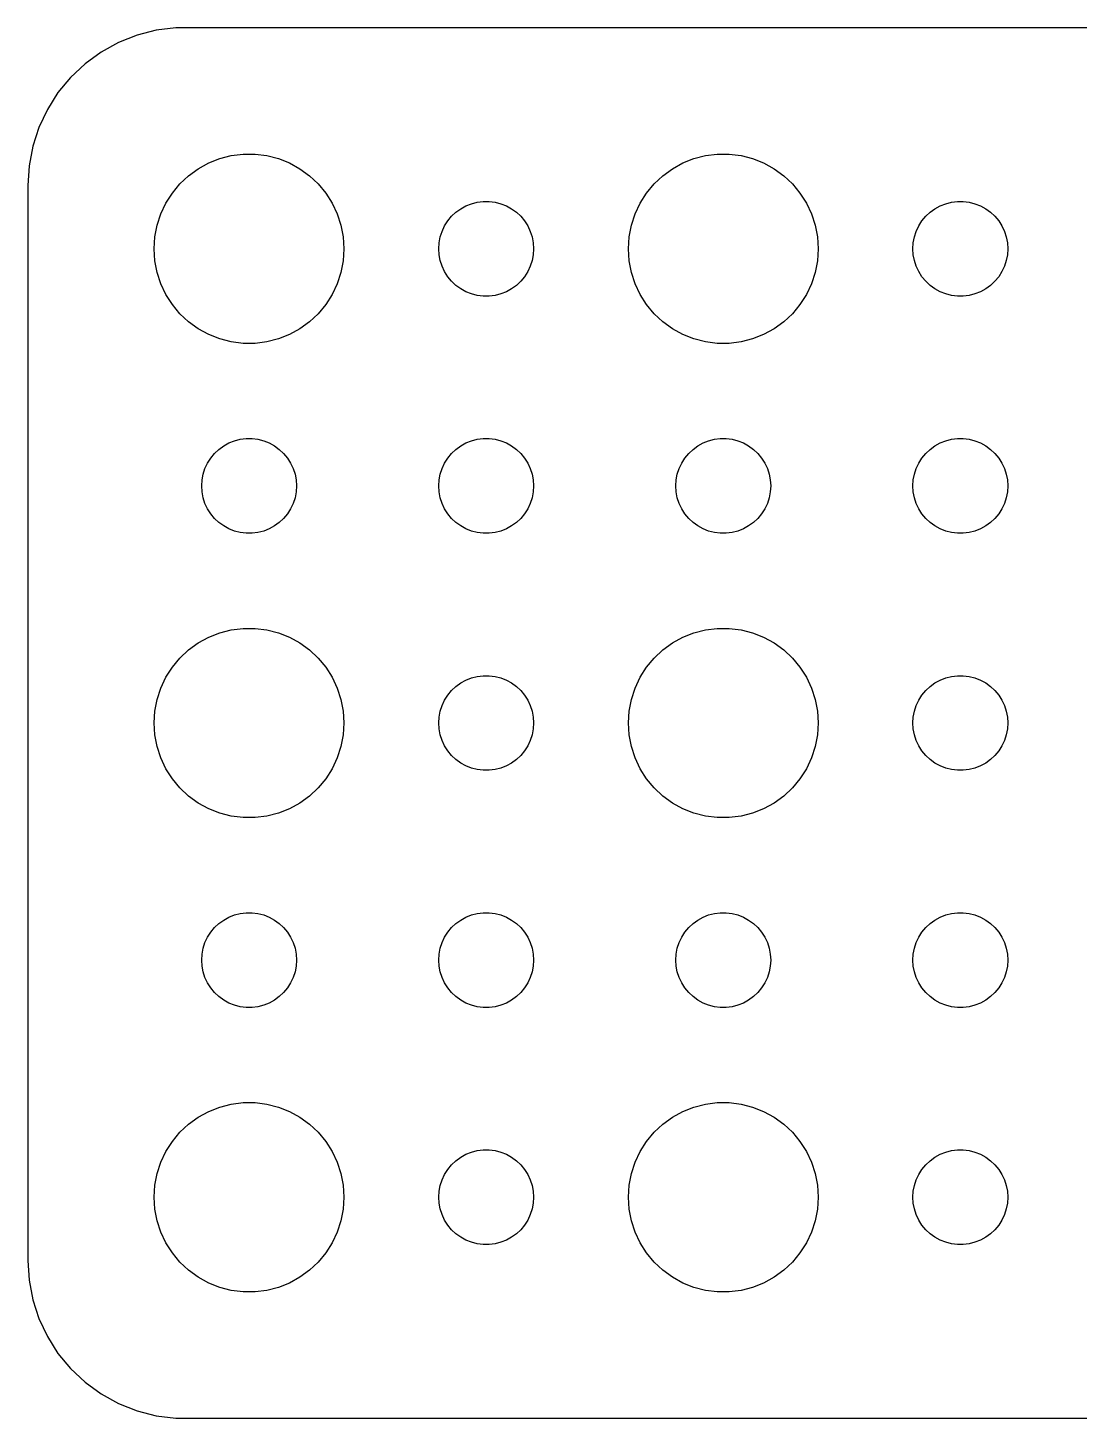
# Model space of a CAD drawing. Header units: metres. Extents: x -37 to 37, y 86 to 184.
# Drawn here: x -37 to -3.74, y 86.01 to 129.99 of the extents above; entities that cross this region are included whole.
import ezdxf

# ---------------------------------------------------------------- set-up
doc = ezdxf.new("R2010")
doc.units = ezdxf.units.M

msp = doc.modelspace()

# ---------------------------------------------------------------- linework, layer by layer
for p, q in [((-33.5451, 129.755), (-34.1289, 129.524)), ((-32.9369, 129.911), (-33.5451, 129.755)), ((-32.3139, 129.99), (-32.9369, 129.911)), ((32.3139, 129.99), (-32.3139, 129.99)), ((-34.1289, 129.524), (-34.6791, 129.222)), ((-34.6791, 129.222), (-35.1871, 128.853)), ((-35.6448, 128.423), (-36.0451, 127.939)), ((-35.1871, 128.853), (-35.6448, 128.423)), ((-36.0451, 127.939), (-36.3815, 127.409)), ((-36.3815, 127.409), (-36.6489, 126.841)), ((-36.6489, 126.841), (-36.8429, 126.243)), ((-36.8429, 126.243), (-36.9606, 125.627)), ((-31.2773, 125.714), (-30.927, 125.853)), ((-30.927, 125.853), (-30.5621, 125.947)), ((-30.5621, 125.947), (-30.1884, 125.994)), ((-30.1884, 125.994), (-29.8116, 125.994)), ((-29.8116, 125.994), (-29.4379, 125.947)), ((-29.4379, 125.947), (-29.0729, 125.853)), ((-29.0729, 125.853), (-28.7227, 125.714)), ((-16.2773, 125.714), (-15.927, 125.853)), ((-15.927, 125.853), (-15.5621, 125.947)), ((-15.5621, 125.947), (-15.1884, 125.994)), ((-15.1884, 125.994), (-14.8116, 125.994)), ((-14.8116, 125.994), (-14.4379, 125.947)), ((-14.4379, 125.947), (-14.0729, 125.853)), ((-14.0729, 125.853), (-13.7227, 125.714)), ((-36.9606, 125.627), (-37, 125)), ((-31.9123, 125.312), (-31.6075, 125.533)), ((-31.6075, 125.533), (-31.2773, 125.714)), ((-28.7227, 125.714), (-28.3925, 125.533)), ((-28.3925, 125.533), (-28.0877, 125.312)), ((-16.9123, 125.312), (-16.6075, 125.533)), ((-16.6075, 125.533), (-16.2773, 125.714)), ((-13.7227, 125.714), (-13.3925, 125.533)), ((-13.3925, 125.533), (-13.0877, 125.312)), ((-37, 125), (-37, 91)), ((-32.427, 124.763), (-32.1869, 125.054)), ((-32.1869, 125.054), (-31.9123, 125.312)), ((-28.0877, 125.312), (-27.8131, 125.054)), ((-27.8131, 125.054), (-27.5729, 124.763)), ((-17.427, 124.763), (-17.1869, 125.054)), ((-17.1869, 125.054), (-16.9123, 125.312)), ((-13.0877, 125.312), (-12.8131, 125.054)), ((-12.8131, 125.054), (-12.5729, 124.763)), ((-32.6289, 124.445), (-32.427, 124.763)), ((-27.5729, 124.763), (-27.3711, 124.445)), ((-22.9635, 124.427), (-22.7811, 124.473)), ((-22.7811, 124.473), (-22.5942, 124.497)), ((-22.5942, 124.497), (-22.4058, 124.497)), ((-22.4058, 124.497), (-22.2189, 124.473)), ((-22.2189, 124.473), (-22.0365, 124.427)), ((-17.6289, 124.445), (-17.427, 124.763)), ((-12.5729, 124.763), (-12.3711, 124.445)), ((-7.96352, 124.427), (-7.78107, 124.473)), ((-7.78107, 124.473), (-7.59418, 124.497)), ((-7.59418, 124.497), (-7.40581, 124.497)), ((-7.40581, 124.497), (-7.21892, 124.473)), ((-7.21892, 124.473), (-7.03647, 124.427)), ((-32.9057, 123.746), (-32.7893, 124.104)), ((-32.7893, 124.104), (-32.6289, 124.445)), ((-27.3711, 124.445), (-27.2107, 124.104)), ((-27.2107, 124.104), (-27.0942, 123.746)), ((-23.7135, 123.882), (-23.5934, 124.027)), ((-23.5934, 124.027), (-23.4561, 124.156)), ((-23.4561, 124.156), (-23.3037, 124.266)), ((-23.3037, 124.266), (-23.1387, 124.357)), ((-23.1387, 124.357), (-22.9635, 124.427)), ((-22.0365, 124.427), (-21.8613, 124.357)), ((-21.8613, 124.357), (-21.6963, 124.266)), ((-21.6963, 124.266), (-21.5439, 124.156)), ((-21.5439, 124.156), (-21.4065, 124.027)), ((-21.4065, 124.027), (-21.2865, 123.882)), ((-17.9057, 123.746), (-17.7893, 124.104)), ((-17.7893, 124.104), (-17.6289, 124.445)), ((-12.3711, 124.445), (-12.2107, 124.104)), ((-12.2107, 124.104), (-12.0942, 123.746)), ((-8.71352, 123.882), (-8.59344, 124.027)), ((-8.59344, 124.027), (-8.45613, 124.156)), ((-8.45613, 124.156), (-8.30373, 124.266)), ((-8.30373, 124.266), (-8.13866, 124.357)), ((-8.13866, 124.357), (-7.96352, 124.427)), ((-7.03647, 124.427), (-6.86133, 124.357)), ((-6.86133, 124.357), (-6.69626, 124.266)), ((-6.69626, 124.266), (-6.54385, 124.156)), ((-6.54385, 124.156), (-6.40654, 124.027)), ((-6.40654, 124.027), (-6.28647, 123.882)), ((-32.9763, 123.376), (-32.9057, 123.746)), ((-27.0942, 123.746), (-27.0237, 123.376)), ((-23.8947, 123.552), (-23.8145, 123.723)), ((-23.8145, 123.723), (-23.7135, 123.882)), ((-21.2865, 123.882), (-21.1855, 123.723)), ((-21.1855, 123.723), (-21.1053, 123.552)), ((-17.9763, 123.376), (-17.9057, 123.746)), ((-12.0942, 123.746), (-12.0237, 123.376)), ((-8.89465, 123.552), (-8.81445, 123.723)), ((-8.81445, 123.723), (-8.71352, 123.882)), ((-6.28647, 123.882), (-6.18553, 123.723)), ((-6.18553, 123.723), (-6.10533, 123.552)), ((-33, 123), (-32.9763, 123.376)), ((-27.0237, 123.376), (-27, 123)), ((-24, 123), (-23.9882, 123.188)), ((-23.9882, 123.188), (-23.9529, 123.373)), ((-23.9529, 123.373), (-23.8947, 123.552)), ((-21.1053, 123.552), (-21.0471, 123.373)), ((-21.0471, 123.373), (-21.0118, 123.188)), ((-21.0118, 123.188), (-21, 123)), ((-18, 123), (-17.9763, 123.376)), ((-12.0237, 123.376), (-12, 123)), ((-9, 123), (-8.98816, 123.188)), ((-8.98816, 123.188), (-8.95287, 123.373)), ((-8.95287, 123.373), (-8.89465, 123.552)), ((-6.10533, 123.552), (-6.04712, 123.373)), ((-6.04712, 123.373), (-6.01183, 123.188)), ((-6.01183, 123.188), (-6, 123)), ((-32.9763, 122.624), (-33, 123)), ((-27, 123), (-27.0237, 122.624)), ((-23.9882, 122.812), (-24, 123)), ((-23.9529, 122.627), (-23.9882, 122.812)), ((-21.0118, 122.812), (-21.0471, 122.627)), ((-21, 123), (-21.0118, 122.812)), ((-17.9763, 122.624), (-18, 123)), ((-12, 123), (-12.0237, 122.624)), ((-8.98816, 122.812), (-9, 123)), ((-8.95287, 122.627), (-8.98816, 122.812)), ((-6.01183, 122.812), (-6.04712, 122.627)), ((-6, 123), (-6.01183, 122.812)), ((-32.9057, 122.254), (-32.9763, 122.624)), ((-27.0237, 122.624), (-27.0942, 122.254)), ((-23.8947, 122.448), (-23.9529, 122.627)), ((-23.8145, 122.277), (-23.8947, 122.448)), ((-23.7135, 122.118), (-23.8145, 122.277)), ((-21.1855, 122.277), (-21.2865, 122.118)), ((-21.1053, 122.448), (-21.1855, 122.277)), ((-21.0471, 122.627), (-21.1053, 122.448)), ((-17.9057, 122.254), (-17.9763, 122.624)), ((-12.0237, 122.624), (-12.0942, 122.254)), ((-8.89465, 122.448), (-8.95287, 122.627)), ((-8.81445, 122.277), (-8.89465, 122.448)), ((-8.71352, 122.118), (-8.81445, 122.277)), ((-6.18553, 122.277), (-6.28647, 122.118)), ((-6.10533, 122.448), (-6.18553, 122.277)), ((-6.04712, 122.627), (-6.10533, 122.448)), ((-32.7893, 121.896), (-32.9057, 122.254)), ((-32.6289, 121.555), (-32.7893, 121.896)), ((-27.2107, 121.896), (-27.3711, 121.555)), ((-27.0942, 122.254), (-27.2107, 121.896)), ((-23.5934, 121.973), (-23.7135, 122.118)), ((-23.4561, 121.844), (-23.5934, 121.973)), ((-23.3037, 121.734), (-23.4561, 121.844)), ((-21.5439, 121.844), (-21.6963, 121.734)), ((-21.4065, 121.973), (-21.5439, 121.844)), ((-21.2865, 122.118), (-21.4065, 121.973)), ((-17.7893, 121.896), (-17.9057, 122.254)), ((-17.6289, 121.555), (-17.7893, 121.896)), ((-12.2107, 121.896), (-12.3711, 121.555)), ((-12.0942, 122.254), (-12.2107, 121.896)), ((-8.59344, 121.973), (-8.71352, 122.118)), ((-8.45613, 121.844), (-8.59344, 121.973)), ((-8.30373, 121.734), (-8.45613, 121.844)), ((-6.54385, 121.844), (-6.69626, 121.734)), ((-6.40654, 121.973), (-6.54385, 121.844)), ((-6.28647, 122.118), (-6.40654, 121.973)), ((-32.427, 121.237), (-32.6289, 121.555)), ((-27.3711, 121.555), (-27.5729, 121.237)), ((-23.1387, 121.643), (-23.3037, 121.734)), ((-22.9635, 121.573), (-23.1387, 121.643)), ((-22.7811, 121.527), (-22.9635, 121.573)), ((-22.5942, 121.503), (-22.7811, 121.527)), ((-22.4058, 121.503), (-22.5942, 121.503)), ((-22.2189, 121.527), (-22.4058, 121.503)), ((-22.0365, 121.573), (-22.2189, 121.527)), ((-21.8613, 121.643), (-22.0365, 121.573)), ((-21.6963, 121.734), (-21.8613, 121.643)), ((-17.427, 121.237), (-17.6289, 121.555)), ((-12.3711, 121.555), (-12.5729, 121.237)), ((-8.13866, 121.643), (-8.30373, 121.734)), ((-7.96352, 121.573), (-8.13866, 121.643)), ((-7.78107, 121.527), (-7.96352, 121.573)), ((-7.59418, 121.503), (-7.78107, 121.527)), ((-7.40581, 121.503), (-7.59418, 121.503)), ((-7.21892, 121.527), (-7.40581, 121.503)), ((-7.03647, 121.573), (-7.21892, 121.527)), ((-6.86133, 121.643), (-7.03647, 121.573)), ((-6.69626, 121.734), (-6.86133, 121.643)), ((-32.1869, 120.946), (-32.427, 121.237)), ((-31.9123, 120.688), (-32.1869, 120.946)), ((-27.8131, 120.946), (-28.0877, 120.688)), ((-27.5729, 121.237), (-27.8131, 120.946)), ((-17.1869, 120.946), (-17.427, 121.237)), ((-16.9123, 120.688), (-17.1869, 120.946)), ((-12.8131, 120.946), (-13.0877, 120.688)), ((-12.5729, 121.237), (-12.8131, 120.946)), ((-31.6075, 120.467), (-31.9123, 120.688)), ((-28.0877, 120.688), (-28.3925, 120.467)), ((-16.6075, 120.467), (-16.9123, 120.688)), ((-13.0877, 120.688), (-13.3925, 120.467)), ((-31.2773, 120.286), (-31.6075, 120.467)), ((-30.927, 120.147), (-31.2773, 120.286)), ((-30.5621, 120.053), (-30.927, 120.147)), ((-29.0729, 120.147), (-29.4379, 120.053)), ((-28.7227, 120.286), (-29.0729, 120.147)), ((-28.3925, 120.467), (-28.7227, 120.286)), ((-16.2773, 120.286), (-16.6075, 120.467)), ((-15.927, 120.147), (-16.2773, 120.286)), ((-15.5621, 120.053), (-15.927, 120.147)), ((-14.0729, 120.147), (-14.4379, 120.053)), ((-13.7227, 120.286), (-14.0729, 120.147)), ((-13.3925, 120.467), (-13.7227, 120.286)), ((-30.1884, 120.006), (-30.5621, 120.053)), ((-29.8116, 120.006), (-30.1884, 120.006)), ((-29.4379, 120.053), (-29.8116, 120.006)), ((-15.1884, 120.006), (-15.5621, 120.053)), ((-14.8116, 120.006), (-15.1884, 120.006)), ((-14.4379, 120.053), (-14.8116, 120.006)), ((-30.2811, 116.973), (-30.0942, 116.997)), ((-30.0942, 116.997), (-29.9058, 116.997)), ((-29.9058, 116.997), (-29.7189, 116.973)), ((-22.7811, 116.973), (-22.5942, 116.997)), ((-22.5942, 116.997), (-22.4058, 116.997)), ((-22.4058, 116.997), (-22.2189, 116.973)), ((-15.2811, 116.973), (-15.0942, 116.997)), ((-15.0942, 116.997), (-14.9058, 116.997)), ((-14.9058, 116.997), (-14.7189, 116.973)), ((-7.78107, 116.973), (-7.59418, 116.997)), ((-7.59418, 116.997), (-7.40581, 116.997)), ((-7.40581, 116.997), (-7.21892, 116.973)), ((-31.0934, 116.527), (-30.9561, 116.656)), ((-30.9561, 116.656), (-30.8037, 116.766)), ((-30.8037, 116.766), (-30.6387, 116.857)), ((-30.6387, 116.857), (-30.4635, 116.927)), ((-30.4635, 116.927), (-30.2811, 116.973)), ((-29.7189, 116.973), (-29.5365, 116.927)), ((-29.5365, 116.927), (-29.3613, 116.857)), ((-29.3613, 116.857), (-29.1963, 116.766)), ((-29.1963, 116.766), (-29.0439, 116.656)), ((-29.0439, 116.656), (-28.9065, 116.527)), ((-23.5934, 116.527), (-23.4561, 116.656)), ((-23.4561, 116.656), (-23.3037, 116.766)), ((-23.3037, 116.766), (-23.1387, 116.857)), ((-23.1387, 116.857), (-22.9635, 116.927)), ((-22.9635, 116.927), (-22.7811, 116.973)), ((-22.2189, 116.973), (-22.0365, 116.927)), ((-22.0365, 116.927), (-21.8613, 116.857)), ((-21.8613, 116.857), (-21.6963, 116.766)), ((-21.6963, 116.766), (-21.5439, 116.656)), ((-21.5439, 116.656), (-21.4065, 116.527)), ((-16.0934, 116.527), (-15.9561, 116.656)), ((-15.9561, 116.656), (-15.8037, 116.766)), ((-15.8037, 116.766), (-15.6387, 116.857)), ((-15.6387, 116.857), (-15.4635, 116.927)), ((-15.4635, 116.927), (-15.2811, 116.973)), ((-14.7189, 116.973), (-14.5365, 116.927)), ((-14.5365, 116.927), (-14.3613, 116.857)), ((-14.3613, 116.857), (-14.1963, 116.766)), ((-14.1963, 116.766), (-14.0439, 116.656)), ((-14.0439, 116.656), (-13.9065, 116.527)), ((-8.59344, 116.527), (-8.45613, 116.656)), ((-8.45613, 116.656), (-8.30373, 116.766)), ((-8.30373, 116.766), (-8.13866, 116.857)), ((-8.13866, 116.857), (-7.96352, 116.927)), ((-7.96352, 116.927), (-7.78107, 116.973)), ((-7.21892, 116.973), (-7.03647, 116.927)), ((-7.03647, 116.927), (-6.86133, 116.857)), ((-6.86133, 116.857), (-6.69626, 116.766)), ((-6.69626, 116.766), (-6.54385, 116.656)), ((-6.54385, 116.656), (-6.40654, 116.527)), ((-31.3947, 116.052), (-31.3145, 116.223)), ((-31.3145, 116.223), (-31.2135, 116.382)), ((-31.2135, 116.382), (-31.0934, 116.527)), ((-28.9065, 116.527), (-28.7865, 116.382)), ((-28.7865, 116.382), (-28.6855, 116.223)), ((-28.6855, 116.223), (-28.6053, 116.052)), ((-23.8947, 116.052), (-23.8145, 116.223)), ((-23.8145, 116.223), (-23.7135, 116.382)), ((-23.7135, 116.382), (-23.5934, 116.527)), ((-21.4065, 116.527), (-21.2865, 116.382)), ((-21.2865, 116.382), (-21.1855, 116.223)), ((-21.1855, 116.223), (-21.1053, 116.052)), ((-16.3947, 116.052), (-16.3145, 116.223)), ((-16.3145, 116.223), (-16.2135, 116.382)), ((-16.2135, 116.382), (-16.0934, 116.527)), ((-13.9065, 116.527), (-13.7865, 116.382)), ((-13.7865, 116.382), (-13.6855, 116.223)), ((-13.6855, 116.223), (-13.6053, 116.052)), ((-8.89465, 116.052), (-8.81445, 116.223)), ((-8.81445, 116.223), (-8.71352, 116.382)), ((-8.71352, 116.382), (-8.59344, 116.527)), ((-6.40654, 116.527), (-6.28647, 116.382)), ((-6.28647, 116.382), (-6.18553, 116.223)), ((-6.18553, 116.223), (-6.10533, 116.052)), ((-31.5, 115.5), (-31.4882, 115.688)), ((-31.4882, 115.688), (-31.4529, 115.873)), ((-31.4529, 115.873), (-31.3947, 116.052)), ((-28.6053, 116.052), (-28.5471, 115.873)), ((-28.5471, 115.873), (-28.5118, 115.688)), ((-28.5118, 115.688), (-28.5, 115.5)), ((-24, 115.5), (-23.9882, 115.688)), ((-23.9882, 115.688), (-23.9529, 115.873)), ((-23.9529, 115.873), (-23.8947, 116.052)), ((-21.1053, 116.052), (-21.0471, 115.873)), ((-21.0471, 115.873), (-21.0118, 115.688)), ((-21.0118, 115.688), (-21, 115.5)), ((-16.5, 115.5), (-16.4882, 115.688)), ((-16.4882, 115.688), (-16.4529, 115.873)), ((-16.4529, 115.873), (-16.3947, 116.052)), ((-13.6053, 116.052), (-13.5471, 115.873)), ((-13.5471, 115.873), (-13.5118, 115.688)), ((-13.5118, 115.688), (-13.5, 115.5)), ((-9, 115.5), (-8.98816, 115.688)), ((-8.98816, 115.688), (-8.95287, 115.873)), ((-8.95287, 115.873), (-8.89465, 116.052)), ((-6.10533, 116.052), (-6.04712, 115.873)), ((-6.04712, 115.873), (-6.01183, 115.688)), ((-6.01183, 115.688), (-6, 115.5)), ((-31.4882, 115.312), (-31.5, 115.5)), ((-31.4529, 115.127), (-31.4882, 115.312)), ((-28.5118, 115.312), (-28.5471, 115.127)), ((-28.5, 115.5), (-28.5118, 115.312)), ((-23.9882, 115.312), (-24, 115.5)), ((-23.9529, 115.127), (-23.9882, 115.312)), ((-21.0118, 115.312), (-21.0471, 115.127)), ((-21, 115.5), (-21.0118, 115.312)), ((-16.4882, 115.312), (-16.5, 115.5)), ((-16.4529, 115.127), (-16.4882, 115.312)), ((-13.5118, 115.312), (-13.5471, 115.127)), ((-13.5, 115.5), (-13.5118, 115.312)), ((-8.98816, 115.312), (-9, 115.5)), ((-8.95287, 115.127), (-8.98816, 115.312)), ((-6.01183, 115.312), (-6.04712, 115.127)), ((-6, 115.5), (-6.01183, 115.312)), ((-31.3947, 114.948), (-31.4529, 115.127)), ((-31.3145, 114.777), (-31.3947, 114.948)), ((-28.6053, 114.948), (-28.6855, 114.777)), ((-28.5471, 115.127), (-28.6053, 114.948)), ((-23.8947, 114.948), (-23.9529, 115.127)), ((-23.8145, 114.777), (-23.8947, 114.948)), ((-21.1053, 114.948), (-21.1855, 114.777)), ((-21.0471, 115.127), (-21.1053, 114.948)), ((-16.3947, 114.948), (-16.4529, 115.127)), ((-16.3145, 114.777), (-16.3947, 114.948)), ((-13.6053, 114.948), (-13.6855, 114.777)), ((-13.5471, 115.127), (-13.6053, 114.948)), ((-8.89465, 114.948), (-8.95287, 115.127)), ((-8.81445, 114.777), (-8.89465, 114.948)), ((-6.10533, 114.948), (-6.18553, 114.777)), ((-6.04712, 115.127), (-6.10533, 114.948)), ((-31.2135, 114.618), (-31.3145, 114.777)), ((-31.0934, 114.473), (-31.2135, 114.618)), ((-30.9561, 114.344), (-31.0934, 114.473)), ((-28.9065, 114.473), (-29.0439, 114.344)), ((-28.7865, 114.618), (-28.9065, 114.473)), ((-28.6855, 114.777), (-28.7865, 114.618)), ((-23.7135, 114.618), (-23.8145, 114.777)), ((-23.5934, 114.473), (-23.7135, 114.618)), ((-23.4561, 114.344), (-23.5934, 114.473)), ((-21.4065, 114.473), (-21.5439, 114.344)), ((-21.2865, 114.618), (-21.4065, 114.473)), ((-21.1855, 114.777), (-21.2865, 114.618)), ((-16.2135, 114.618), (-16.3145, 114.777)), ((-16.0934, 114.473), (-16.2135, 114.618)), ((-15.9561, 114.344), (-16.0934, 114.473)), ((-13.9065, 114.473), (-14.0439, 114.344)), ((-13.7865, 114.618), (-13.9065, 114.473)), ((-13.6855, 114.777), (-13.7865, 114.618)), ((-8.71352, 114.618), (-8.81445, 114.777)), ((-8.59344, 114.473), (-8.71352, 114.618)), ((-8.45613, 114.344), (-8.59344, 114.473)), ((-6.40654, 114.473), (-6.54385, 114.344)), ((-6.28647, 114.618), (-6.40654, 114.473)), ((-6.18553, 114.777), (-6.28647, 114.618)), ((-30.8037, 114.234), (-30.9561, 114.344)), ((-30.6387, 114.143), (-30.8037, 114.234)), ((-30.4635, 114.073), (-30.6387, 114.143)), ((-30.2811, 114.027), (-30.4635, 114.073)), ((-30.0942, 114.003), (-30.2811, 114.027)), ((-29.9058, 114.003), (-30.0942, 114.003)), ((-29.7189, 114.027), (-29.9058, 114.003)), ((-29.5365, 114.073), (-29.7189, 114.027)), ((-29.3613, 114.143), (-29.5365, 114.073)), ((-29.1963, 114.234), (-29.3613, 114.143)), ((-29.0439, 114.344), (-29.1963, 114.234)), ((-23.3037, 114.234), (-23.4561, 114.344)), ((-23.1387, 114.143), (-23.3037, 114.234)), ((-22.9635, 114.073), (-23.1387, 114.143)), ((-22.7811, 114.027), (-22.9635, 114.073)), ((-22.5942, 114.003), (-22.7811, 114.027)), ((-22.4058, 114.003), (-22.5942, 114.003)), ((-22.2189, 114.027), (-22.4058, 114.003)), ((-22.0365, 114.073), (-22.2189, 114.027)), ((-21.8613, 114.143), (-22.0365, 114.073)), ((-21.6963, 114.234), (-21.8613, 114.143)), ((-21.5439, 114.344), (-21.6963, 114.234)), ((-15.8037, 114.234), (-15.9561, 114.344)), ((-15.6387, 114.143), (-15.8037, 114.234)), ((-15.4635, 114.073), (-15.6387, 114.143)), ((-15.2811, 114.027), (-15.4635, 114.073)), ((-15.0942, 114.003), (-15.2811, 114.027)), ((-14.9058, 114.003), (-15.0942, 114.003)), ((-14.7189, 114.027), (-14.9058, 114.003)), ((-14.5365, 114.073), (-14.7189, 114.027)), ((-14.3613, 114.143), (-14.5365, 114.073)), ((-14.1963, 114.234), (-14.3613, 114.143)), ((-14.0439, 114.344), (-14.1963, 114.234)), ((-8.30373, 114.234), (-8.45613, 114.344)), ((-8.13866, 114.143), (-8.30373, 114.234)), ((-7.96352, 114.073), (-8.13866, 114.143)), ((-7.78107, 114.027), (-7.96352, 114.073)), ((-7.59418, 114.003), (-7.78107, 114.027)), ((-7.40581, 114.003), (-7.59418, 114.003)), ((-7.21892, 114.027), (-7.40581, 114.003)), ((-7.03647, 114.073), (-7.21892, 114.027)), ((-6.86133, 114.143), (-7.03647, 114.073)), ((-6.69626, 114.234), (-6.86133, 114.143)), ((-6.54385, 114.344), (-6.69626, 114.234)), ((-31.2773, 110.714), (-30.927, 110.853)), ((-30.927, 110.853), (-30.5621, 110.947)), ((-30.5621, 110.947), (-30.1884, 110.994)), ((-30.1884, 110.994), (-29.8116, 110.994)), ((-29.8116, 110.994), (-29.4379, 110.947)), ((-29.4379, 110.947), (-29.0729, 110.853)), ((-29.0729, 110.853), (-28.7227, 110.714)), ((-16.2773, 110.714), (-15.927, 110.853)), ((-15.927, 110.853), (-15.5621, 110.947)), ((-15.5621, 110.947), (-15.1884, 110.994)), ((-15.1884, 110.994), (-14.8116, 110.994)), ((-14.8116, 110.994), (-14.4379, 110.947)), ((-14.4379, 110.947), (-14.0729, 110.853)), ((-14.0729, 110.853), (-13.7227, 110.714)), ((-31.9123, 110.312), (-31.6075, 110.533)), ((-31.6075, 110.533), (-31.2773, 110.714)), ((-28.7227, 110.714), (-28.3925, 110.533)), ((-28.3925, 110.533), (-28.0877, 110.312)), ((-16.9123, 110.312), (-16.6075, 110.533)), ((-16.6075, 110.533), (-16.2773, 110.714)), ((-13.7227, 110.714), (-13.3925, 110.533)), ((-13.3925, 110.533), (-13.0877, 110.312)), ((-32.427, 109.763), (-32.1869, 110.054)), ((-32.1869, 110.054), (-31.9123, 110.312)), ((-28.0877, 110.312), (-27.8131, 110.054)), ((-27.8131, 110.054), (-27.5729, 109.763)), ((-17.427, 109.763), (-17.1869, 110.054)), ((-17.1869, 110.054), (-16.9123, 110.312)), ((-13.0877, 110.312), (-12.8131, 110.054)), ((-12.8131, 110.054), (-12.5729, 109.763)), ((-32.6289, 109.445), (-32.427, 109.763)), ((-27.5729, 109.763), (-27.3711, 109.445)), ((-17.6289, 109.445), (-17.427, 109.763)), ((-12.5729, 109.763), (-12.3711, 109.445)), ((-32.9057, 108.746), (-32.7893, 109.104)), ((-32.7893, 109.104), (-32.6289, 109.445)), ((-27.3711, 109.445), (-27.2107, 109.104)), ((-27.2107, 109.104), (-27.0942, 108.746)), ((-23.5934, 109.027), (-23.4561, 109.156)), ((-23.4561, 109.156), (-23.3037, 109.266)), ((-23.3037, 109.266), (-23.1387, 109.357)), ((-23.1387, 109.357), (-22.9635, 109.427)), ((-22.9635, 109.427), (-22.7811, 109.473)), ((-22.7811, 109.473), (-22.5942, 109.497)), ((-22.5942, 109.497), (-22.4058, 109.497)), ((-22.4058, 109.497), (-22.2189, 109.473)), ((-22.2189, 109.473), (-22.0365, 109.427)), ((-22.0365, 109.427), (-21.8613, 109.357)), ((-21.8613, 109.357), (-21.6963, 109.266)), ((-21.6963, 109.266), (-21.5439, 109.156)), ((-21.5439, 109.156), (-21.4065, 109.027)), ((-17.9057, 108.746), (-17.7893, 109.104)), ((-17.7893, 109.104), (-17.6289, 109.445)), ((-12.3711, 109.445), (-12.2107, 109.104)), ((-12.2107, 109.104), (-12.0942, 108.746)), ((-8.59344, 109.027), (-8.45613, 109.156)), ((-8.45613, 109.156), (-8.30373, 109.266)), ((-8.30373, 109.266), (-8.13866, 109.357)), ((-8.13866, 109.357), (-7.96352, 109.427)), ((-7.96352, 109.427), (-7.78107, 109.473)), ((-7.78107, 109.473), (-7.59418, 109.497)), ((-7.59418, 109.497), (-7.40581, 109.497)), ((-7.40581, 109.497), (-7.21892, 109.473)), ((-7.21892, 109.473), (-7.03647, 109.427)), ((-7.03647, 109.427), (-6.86133, 109.357)), ((-6.86133, 109.357), (-6.69626, 109.266)), ((-6.69626, 109.266), (-6.54385, 109.156)), ((-6.54385, 109.156), (-6.40654, 109.027)), ((-32.9763, 108.376), (-32.9057, 108.746)), ((-27.0942, 108.746), (-27.0237, 108.376)), ((-23.8947, 108.552), (-23.8145, 108.723)), ((-23.8145, 108.723), (-23.7135, 108.882)), ((-23.7135, 108.882), (-23.5934, 109.027)), ((-21.4065, 109.027), (-21.2865, 108.882)), ((-21.2865, 108.882), (-21.1855, 108.723)), ((-21.1855, 108.723), (-21.1053, 108.552)), ((-17.9763, 108.376), (-17.9057, 108.746)), ((-12.0942, 108.746), (-12.0237, 108.376)), ((-8.89465, 108.552), (-8.81445, 108.723)), ((-8.81445, 108.723), (-8.71352, 108.882)), ((-8.71352, 108.882), (-8.59344, 109.027)), ((-6.40654, 109.027), (-6.28647, 108.882)), ((-6.28647, 108.882), (-6.18553, 108.723)), ((-6.18553, 108.723), (-6.10533, 108.552)), ((-33, 108), (-32.9763, 108.376)), ((-27.0237, 108.376), (-27, 108)), ((-23.9882, 108.188), (-23.9529, 108.373)), ((-23.9529, 108.373), (-23.8947, 108.552)), ((-21.1053, 108.552), (-21.0471, 108.373)), ((-21.0471, 108.373), (-21.0118, 108.188)), ((-18, 108), (-17.9763, 108.376)), ((-12.0237, 108.376), (-12, 108)), ((-8.98816, 108.188), (-8.95287, 108.373)), ((-8.95287, 108.373), (-8.89465, 108.552)), ((-6.10533, 108.552), (-6.04712, 108.373)), ((-6.04712, 108.373), (-6.01183, 108.188)), ((-32.9763, 107.624), (-33, 108)), ((-27, 108), (-27.0237, 107.624)), ((-24, 108), (-23.9882, 108.188)), ((-23.9882, 107.812), (-24, 108)), ((-23.9529, 107.627), (-23.9882, 107.812)), ((-21.0118, 107.812), (-21.0471, 107.627)), ((-21.0118, 108.188), (-21, 108)), ((-21, 108), (-21.0118, 107.812)), ((-17.9763, 107.624), (-18, 108)), ((-12, 108), (-12.0237, 107.624)), ((-9, 108), (-8.98816, 108.188)), ((-8.98816, 107.812), (-9, 108)), ((-8.95287, 107.627), (-8.98816, 107.812)), ((-6.01183, 107.812), (-6.04712, 107.627)), ((-6.01183, 108.188), (-6, 108)), ((-6, 108), (-6.01183, 107.812)), ((-32.9057, 107.254), (-32.9763, 107.624)), ((-27.0237, 107.624), (-27.0942, 107.254)), ((-23.8947, 107.448), (-23.9529, 107.627)), ((-23.8145, 107.277), (-23.8947, 107.448)), ((-21.1053, 107.448), (-21.1855, 107.277)), ((-21.0471, 107.627), (-21.1053, 107.448)), ((-17.9057, 107.254), (-17.9763, 107.624)), ((-12.0237, 107.624), (-12.0942, 107.254)), ((-8.89465, 107.448), (-8.95287, 107.627)), ((-8.81445, 107.277), (-8.89465, 107.448)), ((-6.10533, 107.448), (-6.18553, 107.277)), ((-6.04712, 107.627), (-6.10533, 107.448)), ((-32.7893, 106.896), (-32.9057, 107.254)), ((-32.6289, 106.555), (-32.7893, 106.896)), ((-27.2107, 106.896), (-27.3711, 106.555)), ((-27.0942, 107.254), (-27.2107, 106.896)), ((-23.7135, 107.118), (-23.8145, 107.277)), ((-23.5934, 106.973), (-23.7135, 107.118)), ((-23.4561, 106.844), (-23.5934, 106.973)), ((-21.4065, 106.973), (-21.5439, 106.844)), ((-21.2865, 107.118), (-21.4065, 106.973)), ((-21.1855, 107.277), (-21.2865, 107.118)), ((-17.7893, 106.896), (-17.9057, 107.254)), ((-17.6289, 106.555), (-17.7893, 106.896)), ((-12.2107, 106.896), (-12.3711, 106.555)), ((-12.0942, 107.254), (-12.2107, 106.896)), ((-8.71352, 107.118), (-8.81445, 107.277)), ((-8.59344, 106.973), (-8.71352, 107.118)), ((-8.45613, 106.844), (-8.59344, 106.973)), ((-6.40654, 106.973), (-6.54385, 106.844)), ((-6.28647, 107.118), (-6.40654, 106.973)), ((-6.18553, 107.277), (-6.28647, 107.118)), ((-32.427, 106.237), (-32.6289, 106.555)), ((-27.3711, 106.555), (-27.5729, 106.237)), ((-23.3037, 106.734), (-23.4561, 106.844)), ((-23.1387, 106.643), (-23.3037, 106.734)), ((-22.9635, 106.573), (-23.1387, 106.643)), ((-22.7811, 106.527), (-22.9635, 106.573)), ((-22.5942, 106.503), (-22.7811, 106.527)), ((-22.4058, 106.503), (-22.5942, 106.503)), ((-22.2189, 106.527), (-22.4058, 106.503)), ((-22.0365, 106.573), (-22.2189, 106.527)), ((-21.8613, 106.643), (-22.0365, 106.573)), ((-21.6963, 106.734), (-21.8613, 106.643)), ((-21.5439, 106.844), (-21.6963, 106.734)), ((-17.427, 106.237), (-17.6289, 106.555)), ((-12.3711, 106.555), (-12.5729, 106.237)), ((-8.30373, 106.734), (-8.45613, 106.844)), ((-8.13866, 106.643), (-8.30373, 106.734)), ((-7.96352, 106.573), (-8.13866, 106.643)), ((-7.78107, 106.527), (-7.96352, 106.573)), ((-7.59418, 106.503), (-7.78107, 106.527)), ((-7.40581, 106.503), (-7.59418, 106.503)), ((-7.21892, 106.527), (-7.40581, 106.503)), ((-7.03647, 106.573), (-7.21892, 106.527)), ((-6.86133, 106.643), (-7.03647, 106.573)), ((-6.69626, 106.734), (-6.86133, 106.643)), ((-6.54385, 106.844), (-6.69626, 106.734)), ((-32.1869, 105.946), (-32.427, 106.237)), ((-27.5729, 106.237), (-27.8131, 105.946)), ((-17.1869, 105.946), (-17.427, 106.237)), ((-12.5729, 106.237), (-12.8131, 105.946)), ((-31.9123, 105.688), (-32.1869, 105.946)), ((-31.6075, 105.467), (-31.9123, 105.688)), ((-28.0877, 105.688), (-28.3925, 105.467)), ((-27.8131, 105.946), (-28.0877, 105.688)), ((-16.9123, 105.688), (-17.1869, 105.946)), ((-16.6075, 105.467), (-16.9123, 105.688)), ((-13.0877, 105.688), (-13.3925, 105.467)), ((-12.8131, 105.946), (-13.0877, 105.688)), ((-31.2773, 105.286), (-31.6075, 105.467)), ((-30.927, 105.147), (-31.2773, 105.286)), ((-30.5621, 105.053), (-30.927, 105.147)), ((-29.0729, 105.147), (-29.4379, 105.053)), ((-28.7227, 105.286), (-29.0729, 105.147)), ((-28.3925, 105.467), (-28.7227, 105.286)), ((-16.2773, 105.286), (-16.6075, 105.467)), ((-15.927, 105.147), (-16.2773, 105.286)), ((-15.5621, 105.053), (-15.927, 105.147)), ((-14.0729, 105.147), (-14.4379, 105.053)), ((-13.7227, 105.286), (-14.0729, 105.147)), ((-13.3925, 105.467), (-13.7227, 105.286)), ((-30.1884, 105.006), (-30.5621, 105.053)), ((-29.8116, 105.006), (-30.1884, 105.006)), ((-29.4379, 105.053), (-29.8116, 105.006)), ((-15.1884, 105.006), (-15.5621, 105.053)), ((-14.8116, 105.006), (-15.1884, 105.006)), ((-14.4379, 105.053), (-14.8116, 105.006)), ((-31.0934, 101.527), (-30.9561, 101.656)), ((-30.9561, 101.656), (-30.8037, 101.766)), ((-30.8037, 101.766), (-30.6387, 101.857)), ((-30.6387, 101.857), (-30.4635, 101.927)), ((-30.4635, 101.927), (-30.2811, 101.973)), ((-30.2811, 101.973), (-30.0942, 101.997)), ((-30.0942, 101.997), (-29.9058, 101.997)), ((-29.9058, 101.997), (-29.7189, 101.973)), ((-29.7189, 101.973), (-29.5365, 101.927)), ((-29.5365, 101.927), (-29.3613, 101.857)), ((-29.3613, 101.857), (-29.1963, 101.766)), ((-29.1963, 101.766), (-29.0439, 101.656)), ((-29.0439, 101.656), (-28.9065, 101.527)), ((-23.5934, 101.527), (-23.4561, 101.656)), ((-23.4561, 101.656), (-23.3037, 101.766)), ((-23.3037, 101.766), (-23.1387, 101.857)), ((-23.1387, 101.857), (-22.9635, 101.927)), ((-22.9635, 101.927), (-22.7811, 101.973)), ((-22.7811, 101.973), (-22.5942, 101.997)), ((-22.5942, 101.997), (-22.4058, 101.997)), ((-22.4058, 101.997), (-22.2189, 101.973)), ((-22.2189, 101.973), (-22.0365, 101.927)), ((-22.0365, 101.927), (-21.8613, 101.857)), ((-21.8613, 101.857), (-21.6963, 101.766)), ((-21.6963, 101.766), (-21.5439, 101.656)), ((-21.5439, 101.656), (-21.4065, 101.527)), ((-16.0934, 101.527), (-15.9561, 101.656)), ((-15.9561, 101.656), (-15.8037, 101.766)), ((-15.8037, 101.766), (-15.6387, 101.857)), ((-15.6387, 101.857), (-15.4635, 101.927)), ((-15.4635, 101.927), (-15.2811, 101.973)), ((-15.2811, 101.973), (-15.0942, 101.997)), ((-15.0942, 101.997), (-14.9058, 101.997)), ((-14.9058, 101.997), (-14.7189, 101.973)), ((-14.7189, 101.973), (-14.5365, 101.927)), ((-14.5365, 101.927), (-14.3613, 101.857)), ((-14.3613, 101.857), (-14.1963, 101.766)), ((-14.1963, 101.766), (-14.0439, 101.656)), ((-14.0439, 101.656), (-13.9065, 101.527)), ((-8.59344, 101.527), (-8.45613, 101.656)), ((-8.45613, 101.656), (-8.30373, 101.766)), ((-8.30373, 101.766), (-8.13866, 101.857)), ((-8.13866, 101.857), (-7.96352, 101.927)), ((-7.96352, 101.927), (-7.78107, 101.973)), ((-7.78107, 101.973), (-7.59418, 101.997)), ((-7.59418, 101.997), (-7.40581, 101.997)), ((-7.40581, 101.997), (-7.21892, 101.973)), ((-7.21892, 101.973), (-7.03647, 101.927)), ((-7.03647, 101.927), (-6.86133, 101.857)), ((-6.86133, 101.857), (-6.69626, 101.766)), ((-6.69626, 101.766), (-6.54385, 101.656)), ((-6.54385, 101.656), (-6.40654, 101.527)), ((-31.3947, 101.052), (-31.3145, 101.223)), ((-31.3145, 101.223), (-31.2135, 101.382)), ((-31.2135, 101.382), (-31.0934, 101.527)), ((-28.9065, 101.527), (-28.7865, 101.382)), ((-28.7865, 101.382), (-28.6855, 101.223)), ((-28.6855, 101.223), (-28.6053, 101.052)), ((-23.8947, 101.052), (-23.8145, 101.223)), ((-23.8145, 101.223), (-23.7135, 101.382)), ((-23.7135, 101.382), (-23.5934, 101.527)), ((-21.4065, 101.527), (-21.2865, 101.382)), ((-21.2865, 101.382), (-21.1855, 101.223)), ((-21.1855, 101.223), (-21.1053, 101.052)), ((-16.3947, 101.052), (-16.3145, 101.223)), ((-16.3145, 101.223), (-16.2135, 101.382)), ((-16.2135, 101.382), (-16.0934, 101.527)), ((-13.9065, 101.527), (-13.7865, 101.382)), ((-13.7865, 101.382), (-13.6855, 101.223)), ((-13.6855, 101.223), (-13.6053, 101.052)), ((-8.89465, 101.052), (-8.81445, 101.223)), ((-8.81445, 101.223), (-8.71352, 101.382)), ((-8.71352, 101.382), (-8.59344, 101.527)), ((-6.40654, 101.527), (-6.28647, 101.382)), ((-6.28647, 101.382), (-6.18553, 101.223)), ((-6.18553, 101.223), (-6.10533, 101.052)), ((-31.4882, 100.688), (-31.4529, 100.873)), ((-31.4529, 100.873), (-31.3947, 101.052)), ((-28.6053, 101.052), (-28.5471, 100.873)), ((-28.5471, 100.873), (-28.5118, 100.688)), ((-23.9882, 100.688), (-23.9529, 100.873)), ((-23.9529, 100.873), (-23.8947, 101.052)), ((-21.1053, 101.052), (-21.0471, 100.873)), ((-21.0471, 100.873), (-21.0118, 100.688)), ((-16.4882, 100.688), (-16.4529, 100.873)), ((-16.4529, 100.873), (-16.3947, 101.052)), ((-13.6053, 101.052), (-13.5471, 100.873)), ((-13.5471, 100.873), (-13.5118, 100.688)), ((-8.98816, 100.688), (-8.95287, 100.873)), ((-8.95287, 100.873), (-8.89465, 101.052)), ((-6.10533, 101.052), (-6.04712, 100.873)), ((-6.04712, 100.873), (-6.01183, 100.688)), ((-31.5, 100.5), (-31.4882, 100.688)), ((-31.4882, 100.312), (-31.5, 100.5)), ((-31.4529, 100.127), (-31.4882, 100.312)), ((-28.5118, 100.312), (-28.5471, 100.127)), ((-28.5118, 100.688), (-28.5, 100.5)), ((-28.5, 100.5), (-28.5118, 100.312)), ((-24, 100.5), (-23.9882, 100.688)), ((-23.9882, 100.312), (-24, 100.5)), ((-23.9529, 100.127), (-23.9882, 100.312)), ((-21.0118, 100.312), (-21.0471, 100.127)), ((-21.0118, 100.688), (-21, 100.5)), ((-21, 100.5), (-21.0118, 100.312)), ((-16.5, 100.5), (-16.4882, 100.688)), ((-16.4882, 100.312), (-16.5, 100.5)), ((-16.4529, 100.127), (-16.4882, 100.312)), ((-13.5118, 100.312), (-13.5471, 100.127)), ((-13.5118, 100.688), (-13.5, 100.5)), ((-13.5, 100.5), (-13.5118, 100.312)), ((-9, 100.5), (-8.98816, 100.688)), ((-8.98816, 100.312), (-9, 100.5)), ((-8.95287, 100.127), (-8.98816, 100.312)), ((-6.01183, 100.312), (-6.04712, 100.127)), ((-6.01183, 100.688), (-6, 100.5)), ((-6, 100.5), (-6.01183, 100.312)), ((-31.3947, 99.9478), (-31.4529, 100.127)), ((-31.3145, 99.7774), (-31.3947, 99.9478)), ((-28.6053, 99.9478), (-28.6855, 99.7774)), ((-28.5471, 100.127), (-28.6053, 99.9478)), ((-23.8947, 99.9478), (-23.9529, 100.127)), ((-23.8145, 99.7774), (-23.8947, 99.9478)), ((-21.1053, 99.9478), (-21.1855, 99.7774)), ((-21.0471, 100.127), (-21.1053, 99.9478)), ((-16.3947, 99.9478), (-16.4529, 100.127)), ((-16.3145, 99.7774), (-16.3947, 99.9478)), ((-13.6053, 99.9478), (-13.6855, 99.7774)), ((-13.5471, 100.127), (-13.6053, 99.9478)), ((-8.89465, 99.9478), (-8.95287, 100.127)), ((-8.81445, 99.7774), (-8.89465, 99.9478)), ((-6.10533, 99.9478), (-6.18553, 99.7774)), ((-6.04712, 100.127), (-6.10533, 99.9478)), ((-31.2135, 99.6183), (-31.3145, 99.7774)), ((-31.0934, 99.4732), (-31.2135, 99.6183)), ((-30.9561, 99.3442), (-31.0934, 99.4732)), ((-28.9065, 99.4732), (-29.0439, 99.3442)), ((-28.7865, 99.6183), (-28.9065, 99.4732)), ((-28.6855, 99.7774), (-28.7865, 99.6183)), ((-23.7135, 99.6183), (-23.8145, 99.7774)), ((-23.5934, 99.4732), (-23.7135, 99.6183)), ((-23.4561, 99.3442), (-23.5934, 99.4732)), ((-21.4065, 99.4732), (-21.5439, 99.3442)), ((-21.2865, 99.6183), (-21.4065, 99.4732)), ((-21.1855, 99.7774), (-21.2865, 99.6183)), ((-16.2135, 99.6183), (-16.3145, 99.7774)), ((-16.0934, 99.4732), (-16.2135, 99.6183)), ((-15.9561, 99.3442), (-16.0934, 99.4732)), ((-13.9065, 99.4732), (-14.0439, 99.3442)), ((-13.7865, 99.6183), (-13.9065, 99.4732)), ((-13.6855, 99.7774), (-13.7865, 99.6183)), ((-8.71352, 99.6183), (-8.81445, 99.7774)), ((-8.59344, 99.4732), (-8.71352, 99.6183)), ((-8.45613, 99.3442), (-8.59344, 99.4732)), ((-6.40654, 99.4732), (-6.54385, 99.3442)), ((-6.28647, 99.6183), (-6.40654, 99.4732)), ((-6.18553, 99.7774), (-6.28647, 99.6183)), ((-30.8037, 99.2335), (-30.9561, 99.3442)), ((-30.6387, 99.1428), (-30.8037, 99.2335)), ((-30.4635, 99.0734), (-30.6387, 99.1428)), ((-30.2811, 99.0266), (-30.4635, 99.0734)), ((-30.0942, 99.003), (-30.2811, 99.0266)), ((-29.9058, 99.003), (-30.0942, 99.003)), ((-29.7189, 99.0266), (-29.9058, 99.003)), ((-29.5365, 99.0734), (-29.7189, 99.0266)), ((-29.3613, 99.1428), (-29.5365, 99.0734)), ((-29.1963, 99.2335), (-29.3613, 99.1428)), ((-29.0439, 99.3442), (-29.1963, 99.2335)), ((-23.3037, 99.2335), (-23.4561, 99.3442)), ((-23.1387, 99.1428), (-23.3037, 99.2335)), ((-22.9635, 99.0734), (-23.1387, 99.1428)), ((-22.7811, 99.0266), (-22.9635, 99.0734)), ((-22.5942, 99.003), (-22.7811, 99.0266)), ((-22.4058, 99.003), (-22.5942, 99.003)), ((-22.2189, 99.0266), (-22.4058, 99.003)), ((-22.0365, 99.0734), (-22.2189, 99.0266)), ((-21.8613, 99.1428), (-22.0365, 99.0734)), ((-21.6963, 99.2335), (-21.8613, 99.1428)), ((-21.5439, 99.3442), (-21.6963, 99.2335)), ((-15.8037, 99.2335), (-15.9561, 99.3442)), ((-15.6387, 99.1428), (-15.8037, 99.2335)), ((-15.4635, 99.0734), (-15.6387, 99.1428)), ((-15.2811, 99.0266), (-15.4635, 99.0734)), ((-15.0942, 99.003), (-15.2811, 99.0266)), ((-14.9058, 99.003), (-15.0942, 99.003)), ((-14.7189, 99.0266), (-14.9058, 99.003)), ((-14.5365, 99.0734), (-14.7189, 99.0266)), ((-14.3613, 99.1428), (-14.5365, 99.0734)), ((-14.1963, 99.2335), (-14.3613, 99.1428)), ((-14.0439, 99.3442), (-14.1963, 99.2335)), ((-8.30373, 99.2335), (-8.45613, 99.3442)), ((-8.13866, 99.1428), (-8.30373, 99.2335)), ((-7.96352, 99.0734), (-8.13866, 99.1428)), ((-7.78107, 99.0266), (-7.96352, 99.0734)), ((-7.59418, 99.003), (-7.78107, 99.0266)), ((-7.40581, 99.003), (-7.59418, 99.003)), ((-7.21892, 99.0266), (-7.40581, 99.003)), ((-7.03647, 99.0734), (-7.21892, 99.0266)), ((-6.86133, 99.1428), (-7.03647, 99.0734)), ((-6.69626, 99.2335), (-6.86133, 99.1428)), ((-6.54385, 99.3442), (-6.69626, 99.2335)), ((-30.927, 95.8532), (-30.5621, 95.9469)), ((-30.5621, 95.9469), (-30.1884, 95.9941)), ((-30.1884, 95.9941), (-29.8116, 95.9941)), ((-29.8116, 95.9941), (-29.4379, 95.9469)), ((-29.4379, 95.9469), (-29.0729, 95.8532)), ((-15.927, 95.8532), (-15.5621, 95.9469)), ((-15.5621, 95.9469), (-15.1884, 95.9941)), ((-15.1884, 95.9941), (-14.8116, 95.9941)), ((-14.8116, 95.9941), (-14.4379, 95.9469)), ((-14.4379, 95.9469), (-14.0729, 95.8532)), ((-31.9123, 95.3116), (-31.6075, 95.533)), ((-31.6075, 95.533), (-31.2773, 95.7145)), ((-31.2773, 95.7145), (-30.927, 95.8532)), ((-29.0729, 95.8532), (-28.7227, 95.7145)), ((-28.7227, 95.7145), (-28.3925, 95.533)), ((-28.3925, 95.533), (-28.0877, 95.3116)), ((-16.9123, 95.3116), (-16.6075, 95.533)), ((-16.6075, 95.533), (-16.2773, 95.7145)), ((-16.2773, 95.7145), (-15.927, 95.8532)), ((-14.0729, 95.8532), (-13.7227, 95.7145)), ((-13.7227, 95.7145), (-13.3925, 95.533)), ((-13.3925, 95.533), (-13.0877, 95.3116)), ((-32.427, 94.7634), (-32.1869, 95.0536)), ((-32.1869, 95.0536), (-31.9123, 95.3116)), ((-28.0877, 95.3116), (-27.8131, 95.0536)), ((-27.8131, 95.0536), (-27.5729, 94.7634)), ((-17.427, 94.7634), (-17.1869, 95.0536)), ((-17.1869, 95.0536), (-16.9123, 95.3116)), ((-13.0877, 95.3116), (-12.8131, 95.0536)), ((-12.8131, 95.0536), (-12.5729, 94.7634)), ((-32.6289, 94.4453), (-32.427, 94.7634)), ((-27.5729, 94.7634), (-27.3711, 94.4453)), ((-17.6289, 94.4453), (-17.427, 94.7634)), ((-12.5729, 94.7634), (-12.3711, 94.4453)), ((-32.7893, 94.1044), (-32.6289, 94.4453)), ((-27.3711, 94.4453), (-27.2107, 94.1044)), ((-23.5934, 94.0268), (-23.4561, 94.1558)), ((-23.4561, 94.1558), (-23.3037, 94.2665)), ((-23.3037, 94.2665), (-23.1387, 94.3573)), ((-23.1387, 94.3573), (-22.9635, 94.4266)), ((-22.9635, 94.4266), (-22.7811, 94.4734)), ((-22.7811, 94.4734), (-22.5942, 94.4971)), ((-22.5942, 94.4971), (-22.4058, 94.4971)), ((-22.4058, 94.4971), (-22.2189, 94.4734)), ((-22.2189, 94.4734), (-22.0365, 94.4266)), ((-22.0365, 94.4266), (-21.8613, 94.3573)), ((-21.8613, 94.3573), (-21.6963, 94.2665)), ((-21.6963, 94.2665), (-21.5439, 94.1558)), ((-21.5439, 94.1558), (-21.4065, 94.0268)), ((-17.7893, 94.1044), (-17.6289, 94.4453)), ((-12.3711, 94.4453), (-12.2107, 94.1044)), ((-8.59344, 94.0268), (-8.45613, 94.1558)), ((-8.45613, 94.1558), (-8.30373, 94.2665)), ((-8.30373, 94.2665), (-8.13866, 94.3573)), ((-8.13866, 94.3573), (-7.96352, 94.4266)), ((-7.96352, 94.4266), (-7.78107, 94.4734)), ((-7.78107, 94.4734), (-7.59418, 94.4971)), ((-7.59418, 94.4971), (-7.40581, 94.4971)), ((-7.40581, 94.4971), (-7.21892, 94.4734)), ((-7.21892, 94.4734), (-7.03647, 94.4266)), ((-7.03647, 94.4266), (-6.86133, 94.3573)), ((-6.86133, 94.3573), (-6.69626, 94.2665)), ((-6.69626, 94.2665), (-6.54385, 94.1558)), ((-6.54385, 94.1558), (-6.40654, 94.0268)), ((-32.9763, 93.376), (-32.9057, 93.7461)), ((-32.9057, 93.7461), (-32.7893, 94.1044)), ((-27.2107, 94.1044), (-27.0942, 93.7461)), ((-27.0942, 93.7461), (-27.0237, 93.376)), ((-23.8947, 93.5522), (-23.8145, 93.7226)), ((-23.8145, 93.7226), (-23.7135, 93.8817)), ((-23.7135, 93.8817), (-23.5934, 94.0268)), ((-21.4065, 94.0268), (-21.2865, 93.8817)), ((-21.2865, 93.8817), (-21.1855, 93.7226)), ((-21.1855, 93.7226), (-21.1053, 93.5522)), ((-17.9763, 93.376), (-17.9057, 93.7461)), ((-17.9057, 93.7461), (-17.7893, 94.1044)), ((-12.2107, 94.1044), (-12.0942, 93.7461)), ((-12.0942, 93.7461), (-12.0237, 93.376)), ((-8.89465, 93.5522), (-8.81445, 93.7226)), ((-8.81445, 93.7226), (-8.71352, 93.8817)), ((-8.71352, 93.8817), (-8.59344, 94.0268)), ((-6.40654, 94.0268), (-6.28647, 93.8817)), ((-6.28647, 93.8817), (-6.18553, 93.7226)), ((-6.18553, 93.7226), (-6.10533, 93.5522)), ((-33, 93), (-32.9763, 93.376)), ((-27.0237, 93.376), (-27, 93)), ((-23.9882, 93.188), (-23.9529, 93.373)), ((-23.9529, 93.373), (-23.8947, 93.5522)), ((-21.1053, 93.5522), (-21.0471, 93.373)), ((-21.0471, 93.373), (-21.0118, 93.188)), ((-18, 93), (-17.9763, 93.376)), ((-12.0237, 93.376), (-12, 93)), ((-8.98816, 93.188), (-8.95287, 93.373)), ((-8.95287, 93.373), (-8.89465, 93.5522)), ((-6.10533, 93.5522), (-6.04712, 93.373)), ((-6.04712, 93.373), (-6.01183, 93.188)), ((-32.9763, 92.624), (-33, 93)), ((-27, 93), (-27.0237, 92.624)), ((-24, 93), (-23.9882, 93.188)), ((-23.9882, 92.812), (-24, 93)), ((-23.9529, 92.627), (-23.9882, 92.812)), ((-21.0118, 92.812), (-21.0471, 92.627)), ((-21.0118, 93.188), (-21, 93)), ((-21, 93), (-21.0118, 92.812)), ((-17.9763, 92.624), (-18, 93)), ((-12, 93), (-12.0237, 92.624)), ((-9, 93), (-8.98816, 93.188)), ((-8.98816, 92.812), (-9, 93)), ((-8.95287, 92.627), (-8.98816, 92.812)), ((-6.01183, 92.812), (-6.04712, 92.627)), ((-6.01183, 93.188), (-6, 93)), ((-6, 93), (-6.01183, 92.812)), ((-32.9057, 92.2539), (-32.9763, 92.624)), ((-27.0237, 92.624), (-27.0942, 92.2539)), ((-23.8947, 92.4478), (-23.9529, 92.627)), ((-23.8145, 92.2774), (-23.8947, 92.4478)), ((-21.1053, 92.4478), (-21.1855, 92.2774)), ((-21.0471, 92.627), (-21.1053, 92.4478)), ((-17.9057, 92.2539), (-17.9763, 92.624)), ((-12.0237, 92.624), (-12.0942, 92.2539)), ((-8.89465, 92.4478), (-8.95287, 92.627)), ((-8.81445, 92.2774), (-8.89465, 92.4478)), ((-6.10533, 92.4478), (-6.18553, 92.2774)), ((-6.04712, 92.627), (-6.10533, 92.4478)), ((-32.7893, 91.8956), (-32.9057, 92.2539)), ((-27.0942, 92.2539), (-27.2107, 91.8956)), ((-23.7135, 92.1183), (-23.8145, 92.2774)), ((-23.5934, 91.9732), (-23.7135, 92.1183)), ((-23.4561, 91.8442), (-23.5934, 91.9732)), ((-21.4065, 91.9732), (-21.5439, 91.8442)), ((-21.2865, 92.1183), (-21.4065, 91.9732)), ((-21.1855, 92.2774), (-21.2865, 92.1183)), ((-17.7893, 91.8956), (-17.9057, 92.2539)), ((-12.0942, 92.2539), (-12.2107, 91.8956)), ((-8.71352, 92.1183), (-8.81445, 92.2774)), ((-8.59344, 91.9732), (-8.71352, 92.1183)), ((-8.45613, 91.8442), (-8.59344, 91.9732)), ((-6.40654, 91.9732), (-6.54385, 91.8442)), ((-6.28647, 92.1183), (-6.40654, 91.9732)), ((-6.18553, 92.2774), (-6.28647, 92.1183)), ((-32.6289, 91.5547), (-32.7893, 91.8956)), ((-32.427, 91.2366), (-32.6289, 91.5547)), ((-27.3711, 91.5547), (-27.5729, 91.2366)), ((-27.2107, 91.8956), (-27.3711, 91.5547)), ((-23.3037, 91.7335), (-23.4561, 91.8442)), ((-23.1387, 91.6428), (-23.3037, 91.7335)), ((-22.9635, 91.5734), (-23.1387, 91.6428)), ((-22.7811, 91.5266), (-22.9635, 91.5734)), ((-22.5942, 91.503), (-22.7811, 91.5266)), ((-22.4058, 91.503), (-22.5942, 91.503)), ((-22.2189, 91.5266), (-22.4058, 91.503)), ((-22.0365, 91.5734), (-22.2189, 91.5266)), ((-21.8613, 91.6428), (-22.0365, 91.5734)), ((-21.6963, 91.7335), (-21.8613, 91.6428)), ((-21.5439, 91.8442), (-21.6963, 91.7335)), ((-17.6289, 91.5547), (-17.7893, 91.8956)), ((-17.427, 91.2366), (-17.6289, 91.5547)), ((-12.3711, 91.5547), (-12.5729, 91.2366)), ((-12.2107, 91.8956), (-12.3711, 91.5547)), ((-8.30373, 91.7335), (-8.45613, 91.8442)), ((-8.13866, 91.6428), (-8.30373, 91.7335)), ((-7.96352, 91.5734), (-8.13866, 91.6428)), ((-7.78107, 91.5266), (-7.96352, 91.5734)), ((-7.59418, 91.503), (-7.78107, 91.5266)), ((-7.40581, 91.503), (-7.59418, 91.503)), ((-7.21892, 91.5266), (-7.40581, 91.503)), ((-7.03647, 91.5734), (-7.21892, 91.5266)), ((-6.86133, 91.6428), (-7.03647, 91.5734)), ((-6.69626, 91.7335), (-6.86133, 91.6428)), ((-6.54385, 91.8442), (-6.69626, 91.7335)), ((-32.1869, 90.9464), (-32.427, 91.2366)), ((-27.5729, 91.2366), (-27.8131, 90.9464)), ((-17.1869, 90.9464), (-17.427, 91.2366)), ((-12.5729, 91.2366), (-12.8131, 90.9464)), ((-37, 91), (-36.9606, 90.3733)), ((-31.9123, 90.6885), (-32.1869, 90.9464)), ((-31.6075, 90.467), (-31.9123, 90.6885)), ((-28.0877, 90.6885), (-28.3925, 90.467)), ((-27.8131, 90.9464), (-28.0877, 90.6885)), ((-16.9123, 90.6885), (-17.1869, 90.9464)), ((-16.6075, 90.467), (-16.9123, 90.6885)), ((-13.0877, 90.6885), (-13.3925, 90.467)), ((-12.8131, 90.9464), (-13.0877, 90.6885)), ((-36.9606, 90.3733), (-36.8429, 89.7566)), ((-31.2773, 90.2855), (-31.6075, 90.467)), ((-30.927, 90.1468), (-31.2773, 90.2855)), ((-28.7227, 90.2855), (-29.0729, 90.1468)), ((-28.3925, 90.467), (-28.7227, 90.2855)), ((-16.2773, 90.2855), (-16.6075, 90.467)), ((-15.927, 90.1468), (-16.2773, 90.2855)), ((-13.7227, 90.2855), (-14.0729, 90.1468)), ((-13.3925, 90.467), (-13.7227, 90.2855)), ((-36.8429, 89.7566), (-36.6489, 89.1594)), ((-30.5621, 90.0531), (-30.927, 90.1468)), ((-30.1884, 90.0059), (-30.5621, 90.0531)), ((-29.8116, 90.0059), (-30.1884, 90.0059)), ((-29.4379, 90.0531), (-29.8116, 90.0059)), ((-29.0729, 90.1468), (-29.4379, 90.0531)), ((-15.5621, 90.0531), (-15.927, 90.1468)), ((-15.1884, 90.0059), (-15.5621, 90.0531)), ((-14.8116, 90.0059), (-15.1884, 90.0059)), ((-14.4379, 90.0531), (-14.8116, 90.0059)), ((-14.0729, 90.1468), (-14.4379, 90.0531)), ((-36.6489, 89.1594), (-36.3815, 88.5912)), ((-36.3815, 88.5912), (-36.0451, 88.0611)), ((-36.0451, 88.0611), (-35.6448, 87.5773)), ((-35.6448, 87.5773), (-35.1871, 87.1474)), ((-35.1871, 87.1474), (-34.6791, 86.7784)), ((-34.6791, 86.7784), (-34.1289, 86.4759)), ((-34.1289, 86.4759), (-33.5451, 86.2447)), ((-33.5451, 86.2447), (-32.9369, 86.0886)), ((-32.9369, 86.0886), (-32.3139, 86.0099)), ((-32.3139, 86.0099), (32.3139, 86.0099))]:
    msp.add_line(p, q)

doc.saveas('drawing.dxf')
